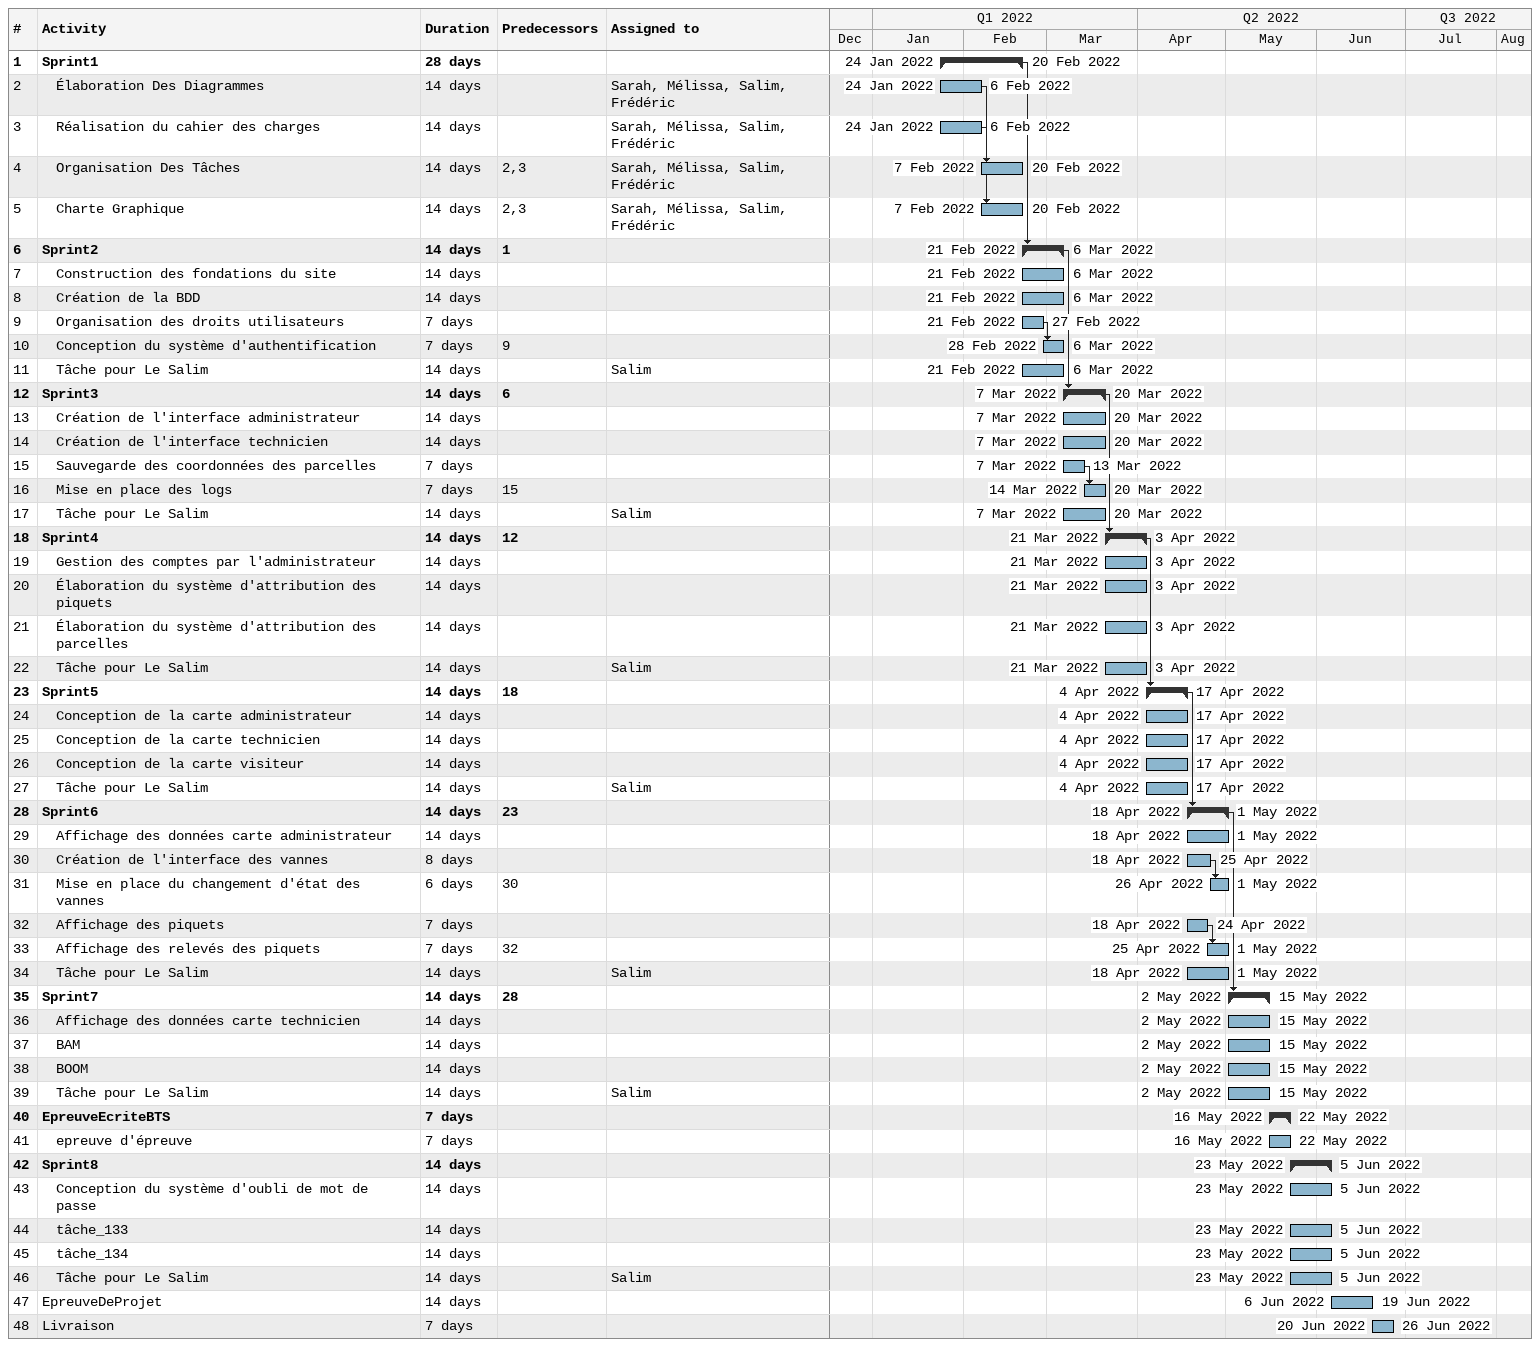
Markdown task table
| ID | Level | Task | Duration | Start | Finish | Predecessors | Resources |
|---|---|---|---|---|---|---|---|
| 1 | 1 | **Sprint1** | 28d | 2022-01-24 | 2022-02-20 |  |  |
| 2 | 2 | Élaboration Des Diagrammes | 14d | 2022-01-24 | 2022-02-06 |  | Sarah, Mélissa, Salim, Frédéric |
| 3 | 2 | Réalisation du cahier des charges | 14d | 2022-01-24 | 2022-02-06 |  | Sarah, Mélissa, Salim, Frédéric |
| 4 | 2 | Organisation Des Tâches | 14d | 2022-02-07 | 2022-02-20 | 2, 3 | Sarah, Mélissa, Salim, Frédéric |
| 5 | 2 | Charte Graphique | 14d | 2022-02-07 | 2022-02-20 | 2, 3 | Sarah, Mélissa, Salim, Frédéric |
| 6 | 1 | **Sprint2** | 14d | 2022-02-21 | 2022-03-06 | 1 |  |
| 7 | 2 | Construction des fondations du site | 14d | 2022-02-21 | 2022-03-06 |  |  |
| 8 | 2 | Création de la BDD | 14d | 2022-02-21 | 2022-03-06 |  |  |
| 9 | 2 | Organisation des droits utilisateurs | 7d | 2022-02-21 | 2022-02-27 |  |  |
| 10 | 2 | Conception du système d'authentification | 7d | 2022-02-28 | 2022-03-06 | 9 |  |
| 11 | 2 | Tâche pour Le Salim | 14d | 2022-02-21 | 2022-03-06 |  | Salim |
| 12 | 1 | **Sprint3** | 14d | 2022-03-07 | 2022-03-20 | 6 |  |
| 13 | 2 | Création de l'interface administrateur | 14d | 2022-03-07 | 2022-03-20 |  |  |
| 14 | 2 | Création de l'interface technicien | 14d | 2022-03-07 | 2022-03-20 |  |  |
| 15 | 2 | Sauvegarde des coordonnées des parcelles | 7d | 2022-03-07 | 2022-03-13 |  |  |
| 16 | 2 | Mise en place des logs | 7d | 2022-03-14 | 2022-03-20 | 15 |  |
| 17 | 2 | Tâche pour Le Salim | 14d | 2022-03-07 | 2022-03-20 |  | Salim |
| 18 | 1 | **Sprint4** | 14d | 2022-03-21 | 2022-04-03 | 12 |  |
| 19 | 2 | Gestion des comptes par l'administrateur | 14d | 2022-03-21 | 2022-04-03 |  |  |
| 20 | 2 | Élaboration du système d'attribution des piquets | 14d | 2022-03-21 | 2022-04-03 |  |  |
| 21 | 2 | Élaboration du système d'attribution des parcelles | 14d | 2022-03-21 | 2022-04-03 |  |  |
| 22 | 2 | Tâche pour Le Salim | 14d | 2022-03-21 | 2022-04-03 |  | Salim |
| 23 | 1 | **Sprint5** | 14d | 2022-04-04 | 2022-04-17 | 18 |  |
| 24 | 2 | Conception de la carte administrateur | 14d | 2022-04-04 | 2022-04-17 |  |  |
| 25 | 2 | Conception de la carte technicien | 14d | 2022-04-04 | 2022-04-17 |  |  |
| 26 | 2 | Conception de la carte visiteur | 14d | 2022-04-04 | 2022-04-17 |  |  |
| 27 | 2 | Tâche pour Le Salim | 14d | 2022-04-04 | 2022-04-17 |  | Salim |
| 28 | 1 | **Sprint6** | 14d | 2022-04-18 | 2022-05-01 | 23 |  |
| 29 | 2 | Affichage des données carte administrateur | 14d | 2022-04-18 | 2022-05-01 |  |  |
| 30 | 2 | Création de l'interface des vannes | 8d | 2022-04-18 | 2022-04-25 |  |  |
| 31 | 2 | Mise en place du changement d'état des vannes | 6d | 2022-04-26 | 2022-05-01 | 30 |  |
| 32 | 2 | Affichage des piquets | 7d | 2022-04-18 | 2022-04-24 |  |  |
| 33 | 2 | Affichage des relevés des piquets | 7d | 2022-04-25 | 2022-05-01 | 32 |  |
| 34 | 2 | Tâche pour Le Salim | 14d | 2022-04-18 | 2022-05-01 |  | Salim |
| 35 | 1 | **Sprint7** | 14d | 2022-05-02 | 2022-05-15 | 28 |  |
| 36 | 2 | Affichage des données carte technicien | 14d | 2022-05-02 | 2022-05-15 |  |  |
| 37 | 2 | BAM | 14d | 2022-05-02 | 2022-05-15 |  |  |
| 38 | 2 | BOOM | 14d | 2022-05-02 | 2022-05-15 |  |  |
| 39 | 2 | Tâche pour Le Salim | 14d | 2022-05-02 | 2022-05-15 |  | Salim |
| 40 | 1 | **EpreuveEcriteBTS** | 7d | 2022-05-16 | 2022-05-22 |  |  |
| 41 | 2 | epreuve d'épreuve | 7d | 2022-05-16 | 2022-05-22 |  |  |
| 42 | 1 | **Sprint8** | 14d | 2022-05-23 | 2022-06-05 |  |  |
| 43 | 2 | Conception du système d'oubli de mot de passe | 14d | 2022-05-23 | 2022-06-05 |  |  |
| 44 | 2 | tâche_133 | 14d | 2022-05-23 | 2022-06-05 |  |  |
| 45 | 2 | tâche_134 | 14d | 2022-05-23 | 2022-06-05 |  |  |
| 46 | 2 | Tâche pour Le Salim | 14d | 2022-05-23 | 2022-06-05 |  | Salim |
| 47 | 1 | EpreuveDeProjet | 14d | 2022-06-06 | 2022-06-19 |  |  |
| 48 | 1 | Livraison | 7d | 2022-06-20 | 2022-06-26 |  |  |
